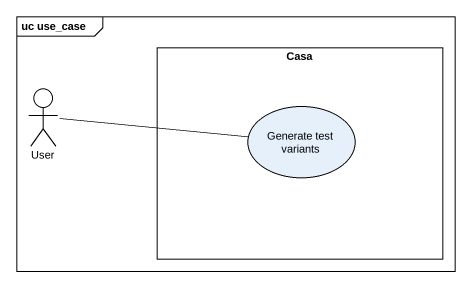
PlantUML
@startuml
mainframe uc use_case
rectangle Casa {
  usecase "Generate test variants" as Generate_test_variants
}
actor User
User -right- Generate_test_variants
@enduml
